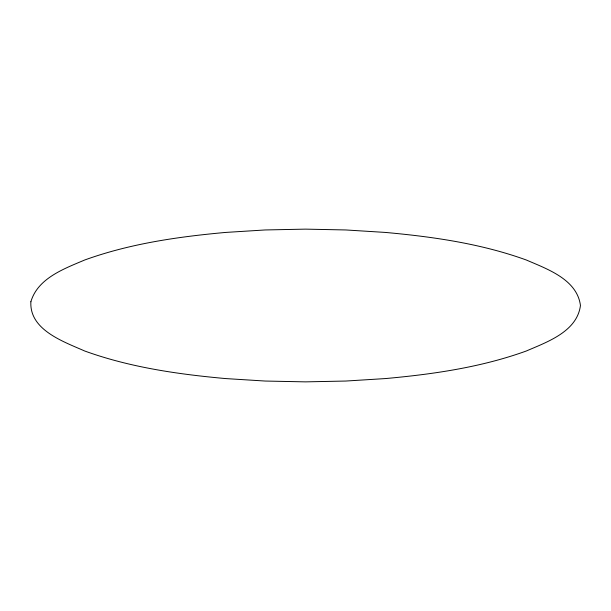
<?xml version="1.0" encoding="UTF-8"?>
<svg xmlns="http://www.w3.org/2000/svg" width="611" height="611" viewBox="0 0 611 611"><rect width="100%" height="100%" fill="white"/><g stroke="black" fill="none" stroke-linecap="round" stroke-linejoin="round"><path stroke-width="0.92" d="M30.878 301.75C29.267 330.016 63.773 341.709 84.662 350.989C129.914 367.364 177.954 374.253 225.688 378.576L265.205 381.043L305.5 381.867L345.795 381.043L385.312 378.576C433.046 374.253 481.086 367.364 526.338 350.989C547.288 341.931 577.082 331.597 580.45 305.5C577.082 279.403 547.288 269.069 526.338 260.011C481.086 243.636 433.046 236.747 385.312 232.424L345.795 229.957L305.5 229.133L265.205 229.957L225.688 232.424C177.954 236.747 129.914 243.636 84.662 260.011C64.216 268.718 37.76 278.181 30.878 301.75"/></g></svg>
